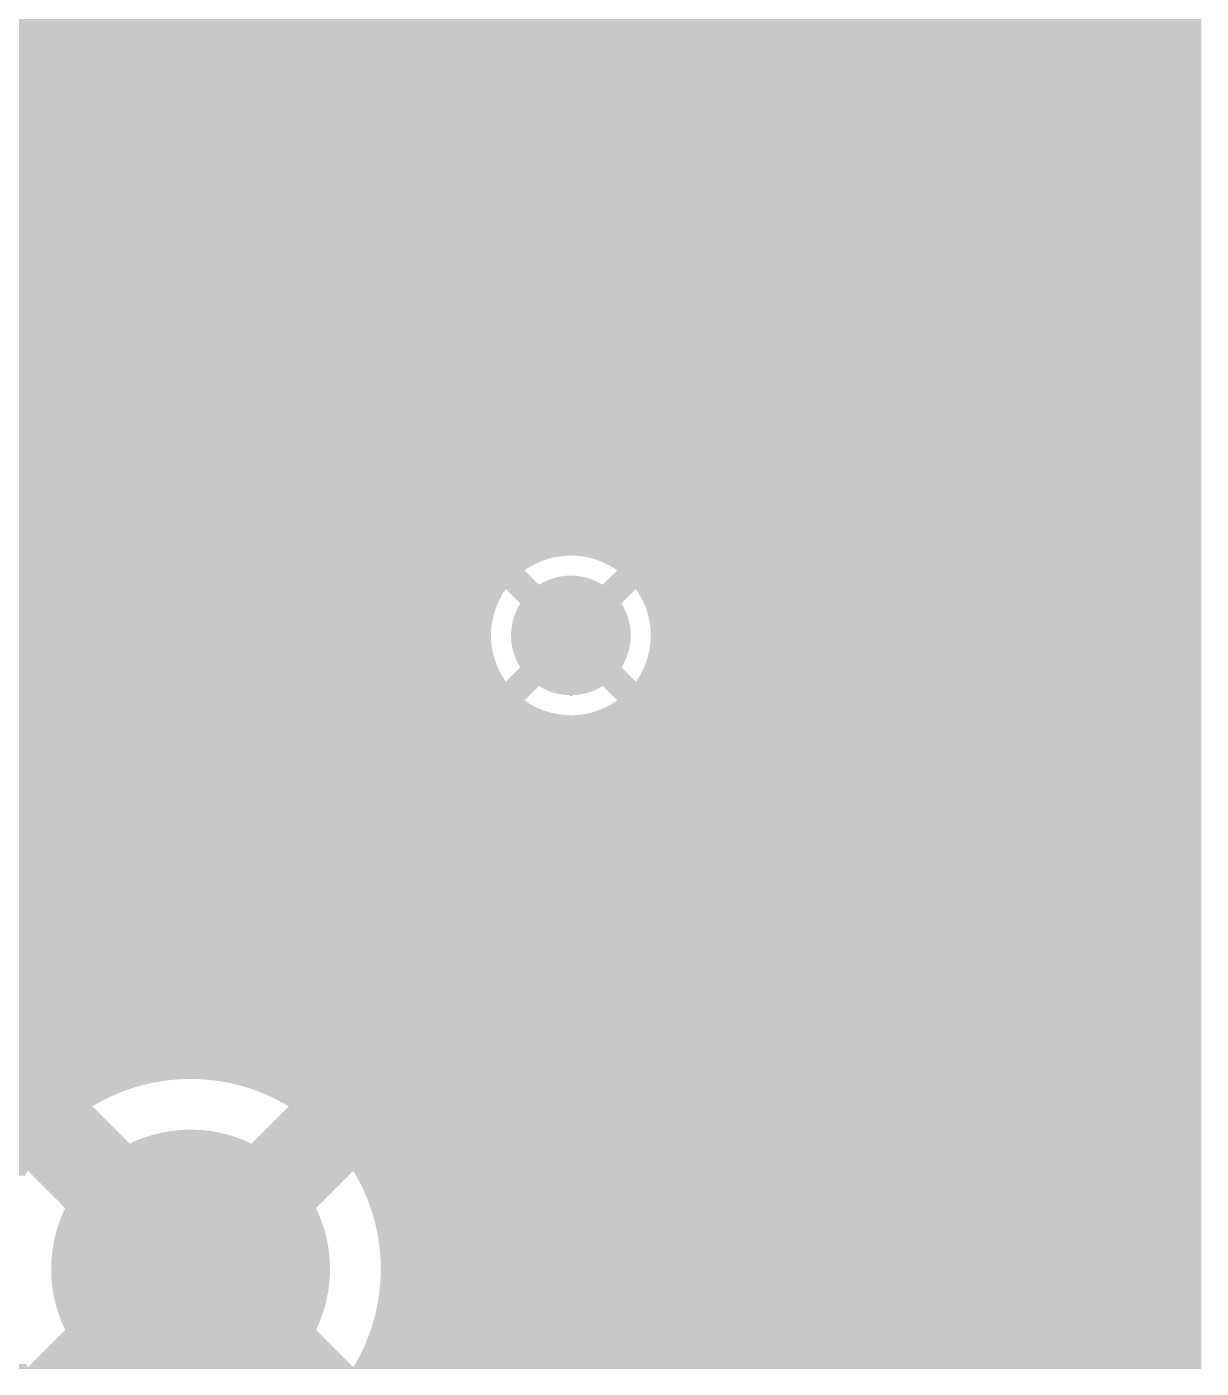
# Model space of a CAD drawing. Extents: x 295 to 953, y 10 to 290.
# Drawn here: x 833.08 to 848.38, y 168.47 to 185.95 of the extents above; entities that cross this region are included whole.
import ezdxf

# ---------------------------------------------------------------- set-up
doc = ezdxf.new("R2010")
doc.units = 0
doc.header["$LTSCALE"] = 5
doc.header["$MEASUREMENT"] = 0
doc.layers.add('GND1', color=7, linetype='CONTINUOUS')

msp = doc.modelspace()

# ---------------------------------------------------------------- linework, layer by layer
at = {"layer": 'GND1'}
for points in [[(799.983, 185.827), (800.052, 186.066), (848.376, 185.827), (848.376, 186.066)], [(799.865, 185.607), (799.983, 185.827), (848.376, 185.607), (848.376, 185.827)], [(799.703, 185.418), (799.865, 185.607), (848.376, 185.418), (848.376, 185.607)], [(799.505, 185.266), (799.703, 185.418), (848.376, 185.266), (848.376, 185.418)], [(799.28, 185.16), (799.505, 185.266), (848.376, 185.16), (848.376, 185.266)], [(695.206, 184.87), (695.13, 185.099), (848.376, 184.87), (848.376, 185.099)], [(798.788, 185.099), (799.037, 185.103), (848.376, 185.099), (848.376, 185.103)], [(799.037, 185.103), (799.28, 185.16), (848.376, 185.103), (848.376, 185.16)], [(695.209, 184.836), (695.206, 184.87), (848.376, 184.836), (848.376, 184.87)], [(812.977, 184.835), (812.903, 184.836), (848.376, 184.835), (848.376, 184.836)], [(813.05, 184.829), (812.977, 184.835), (848.376, 184.829), (848.376, 184.835)], [(813.124, 184.817), (813.05, 184.829), (848.376, 184.817), (848.376, 184.829)], [(813.196, 184.801), (813.124, 184.817), (848.376, 184.801), (848.376, 184.817)], [(813.267, 184.779), (813.196, 184.801), (848.376, 184.779), (848.376, 184.801)], [(813.336, 184.752), (813.267, 184.779), (848.376, 184.752), (848.376, 184.779)], [(813.403, 184.72), (813.336, 184.752), (848.376, 184.72), (848.376, 184.752)], [(813.467, 184.684), (813.403, 184.72), (848.376, 184.684), (848.376, 184.72)], [(813.341, 184.455), (813.529, 184.643), (848.376, 184.455), (848.376, 184.643)], [(813.529, 184.643), (813.467, 184.684), (848.376, 184.643), (848.376, 184.684)], [(695.21, 184.4), (695.214, 184.415), (848.376, 184.4), (848.376, 184.415)], [(695.214, 184.415), (695.217, 184.455), (848.376, 184.415), (848.376, 184.455)], [(813.801, 184.358), (813.772, 184.4), (848.376, 184.358), (848.376, 184.4)], [(813.839, 184.294), (813.801, 184.358), (848.376, 184.294), (848.376, 184.358)], [(813.872, 184.228), (813.839, 184.294), (848.376, 184.228), (848.376, 184.294)], [(813.9, 184.159), (813.872, 184.228), (848.376, 184.159), (848.376, 184.228)], [(813.923, 184.089), (813.9, 184.159), (848.376, 184.089), (848.376, 184.159)], [(813.942, 184.017), (813.923, 184.089), (848.376, 184.017), (848.376, 184.089)], [(813.955, 183.944), (813.942, 184.017), (848.376, 183.944), (848.376, 184.017)], [(813.963, 183.87), (813.955, 183.944), (848.376, 183.87), (848.376, 183.944)], [(813.965, 183.796), (813.963, 183.87), (848.376, 183.796), (848.376, 183.87)], [(813.946, 183.598), (813.958, 183.671), (848.376, 183.598), (848.376, 183.671)], [(813.958, 183.671), (813.964, 183.745), (848.376, 183.671), (848.376, 183.745)], [(813.964, 183.745), (813.965, 183.796), (848.376, 183.745), (848.376, 183.796)], [(813.908, 183.455), (813.93, 183.526), (848.376, 183.455), (848.376, 183.526)], [(813.93, 183.526), (813.946, 183.598), (848.376, 183.526), (848.376, 183.598)], [(813.813, 183.254), (813.849, 183.319), (848.376, 183.254), (848.376, 183.319)], [(813.849, 183.319), (813.881, 183.386), (848.376, 183.319), (848.376, 183.386)], [(813.881, 183.386), (813.908, 183.455), (848.376, 183.386), (848.376, 183.455)], [(686.294, 183.137), (686.289, 183.192), (848.376, 183.137), (848.376, 183.192)], [(813.529, 182.95), (813.341, 183.137), (848.376, 182.95), (848.376, 183.137)], [(813.772, 183.192), (813.813, 183.254), (848.376, 183.192), (848.376, 183.254)], [(813.168, 182.785), (813.24, 182.805), (848.376, 182.785), (848.376, 182.805)], [(813.24, 182.805), (813.309, 182.83), (848.376, 182.805), (848.376, 182.83)], [(813.309, 182.83), (813.377, 182.86), (848.376, 182.83), (848.376, 182.86)], [(813.377, 182.86), (813.443, 182.894), (848.376, 182.86), (848.376, 182.894)], [(813.443, 182.894), (813.506, 182.933), (848.376, 182.894), (848.376, 182.933)], [(813.506, 182.933), (813.529, 182.95), (848.376, 182.933), (848.376, 182.95)], [(686.276, 182.608), (686.289, 182.756), (848.376, 182.608), (848.376, 182.756)], [(812.948, 182.756), (813.022, 182.761), (848.376, 182.756), (848.376, 182.761)], [(813.022, 182.761), (813.096, 182.77), (848.376, 182.761), (848.376, 182.77)], [(813.096, 182.77), (813.168, 182.785), (848.376, 182.77), (848.376, 182.785)], [(686.193, 182.28), (686.276, 182.608), (848.376, 182.28), (848.376, 182.608)], [(686.061, 181.97), (686.193, 182.28), (848.376, 181.97), (848.376, 182.28)], [(685.972, 181.828), (686.061, 181.97), (848.376, 181.828), (848.376, 181.97)], [(776.128, 181.8), (775.791, 181.828), (848.376, 181.8), (848.376, 181.828)], [(776.455, 181.719), (776.128, 181.8), (848.376, 181.719), (848.376, 181.8)], [(776.767, 181.589), (776.455, 181.719), (848.376, 181.589), (848.376, 181.719)], [(777.054, 181.411), (776.767, 181.589), (848.376, 181.411), (848.376, 181.589)], [(777.31, 181.191), (777.054, 181.411), (848.376, 181.191), (848.376, 181.411)], [(777.528, 180.934), (777.31, 181.191), (848.376, 180.934), (848.376, 181.191)], [(777.704, 180.646), (777.528, 180.934), (848.376, 180.646), (848.376, 180.934)], [(777.832, 180.334), (777.704, 180.646), (848.376, 180.334), (848.376, 180.646)], [(777.911, 180.005), (777.832, 180.334), (848.376, 180.005), (848.376, 180.334)], [(777.937, 179.669), (777.911, 180.005), (848.376, 179.669), (848.376, 180.005)], [(777.929, 179.576), (777.937, 179.669), (848.376, 179.576), (848.376, 179.669)], [(827.839, 179.575), (827.748, 179.576), (848.376, 179.575), (848.376, 179.576)], [(827.929, 179.57), (827.839, 179.575), (848.376, 179.57), (848.376, 179.575)], [(828.019, 179.559), (827.929, 179.57), (848.376, 179.559), (848.376, 179.57)], [(828.109, 179.542), (828.019, 179.559), (848.376, 179.542), (848.376, 179.559)], [(828.197, 179.521), (828.109, 179.542), (848.376, 179.521), (848.376, 179.542)], [(828.284, 179.494), (828.197, 179.521), (848.376, 179.494), (848.376, 179.521)], [(828.369, 179.463), (828.284, 179.494), (848.376, 179.463), (848.376, 179.494)], [(828.452, 179.426), (828.369, 179.463), (848.376, 179.426), (848.376, 179.463)], [(828.533, 179.385), (828.452, 179.426), (848.376, 179.385), (848.376, 179.426)], [(828.611, 179.339), (828.533, 179.385), (848.376, 179.339), (848.376, 179.385)], [(828.686, 179.289), (828.611, 179.339), (848.376, 179.289), (848.376, 179.339)], [(828.455, 179.058), (828.686, 179.289), (848.376, 179.058), (848.376, 179.289)], [(777.799, 178.92), (777.814, 178.955), (839.649, 178.92), (839.715, 178.955)], [(777.814, 178.955), (777.824, 178.978), (839.715, 178.955), (839.769, 178.978)], [(777.824, 178.978), (777.825, 178.984), (839.769, 178.978), (839.783, 178.984)], [(777.825, 178.984), (777.831, 179.008), (839.783, 178.984), (839.849, 179.008)], [(828.406, 179.008), (828.407, 179.009), (839.849, 179.008), (839.852, 179.009)], [(828.407, 179.009), (828.427, 179.029), (839.852, 179.009), (839.924, 179.029)], [(828.427, 179.029), (828.441, 179.044), (839.924, 179.029), (839.997, 179.044)], [(828.441, 179.044), (828.451, 179.053), (839.997, 179.044), (840.07, 179.053)], [(828.451, 179.053), (828.455, 179.058), (840.07, 179.053), (840.144, 179.058)], [(840.218, 179.057), (840.144, 179.058), (848.376, 179.057), (848.376, 179.058)], [(840.292, 179.05), (840.218, 179.057), (848.376, 179.05), (848.376, 179.057)], [(840.365, 179.039), (840.292, 179.05), (848.376, 179.039), (848.376, 179.05)], [(840.437, 179.022), (840.365, 179.039), (848.376, 179.022), (848.376, 179.039)], [(840.508, 179), (840.437, 179.022), (848.376, 179), (848.376, 179.022)], [(840.577, 178.973), (840.508, 179), (848.376, 178.973), (848.376, 179)], [(840.644, 178.942), (840.577, 178.973), (848.376, 178.942), (848.376, 178.973)], [(829.082, 178.881), (829.055, 178.92), (839.586, 178.881), (839.649, 178.92)], [(829.086, 178.875), (829.082, 178.881), (839.578, 178.875), (839.586, 178.881)], [(829.092, 178.865), (829.086, 178.875), (839.563, 178.865), (839.578, 178.875)], [(829.134, 178.798), (829.092, 178.865), (839.63, 178.798), (839.563, 178.865)], [(829.177, 178.718), (829.134, 178.798), (839.71, 178.718), (839.63, 178.798)], [(839.926, 178.758), (839.966, 178.771), (840.409, 178.758), (840.365, 178.771)], [(839.966, 178.771), (839.989, 178.776), (840.365, 178.771), (840.347, 178.776)], [(839.989, 178.776), (840.029, 178.785), (840.347, 178.776), (840.302, 178.785)], [(840.029, 178.785), (840.053, 178.788), (840.302, 178.785), (840.284, 178.788)], [(840.053, 178.788), (840.092, 178.794), (840.284, 178.788), (840.236, 178.794)], [(840.092, 178.794), (840.124, 178.795), (840.236, 178.794), (840.221, 178.795)], [(840.124, 178.795), (840.156, 178.797), (840.221, 178.795), (840.156, 178.797)], [(840.583, 178.677), (840.771, 178.865), (848.376, 178.677), (848.376, 178.865)], [(840.709, 178.905), (840.644, 178.942), (848.376, 178.905), (848.376, 178.942)], [(840.771, 178.865), (840.709, 178.905), (848.376, 178.865), (848.376, 178.905)], [(829.196, 178.677), (829.177, 178.718), (839.751, 178.677), (839.71, 178.718)], [(829.215, 178.636), (829.196, 178.677), (848.376, 178.636), (848.376, 178.677)], [(829.221, 178.622), (829.215, 178.636), (848.376, 178.622), (848.376, 178.636)], [(829.245, 178.56), (829.221, 178.622), (839.279, 178.56), (839.32, 178.622)], [(839.508, 178.434), (839.32, 178.622), (840.826, 178.434), (841.014, 178.622)], [(839.751, 178.677), (839.788, 178.699), (840.583, 178.677), (840.544, 178.699)], [(839.788, 178.699), (839.808, 178.709), (840.544, 178.699), (840.527, 178.709)], [(839.808, 178.709), (839.846, 178.728), (840.527, 178.709), (840.487, 178.728)], [(839.846, 178.728), (839.866, 178.736), (840.487, 178.728), (840.469, 178.736)], [(839.866, 178.736), (839.905, 178.752), (840.469, 178.736), (840.427, 178.752)], [(839.905, 178.752), (839.926, 178.758), (840.427, 178.752), (840.409, 178.758)], [(841.042, 178.579), (841.014, 178.622), (848.376, 178.579), (848.376, 178.622)], [(829.249, 178.551), (829.245, 178.56), (839.274, 178.551), (839.279, 178.56)], [(829.267, 178.495), (829.249, 178.551), (839.243, 178.495), (839.274, 178.551)], [(829.277, 178.465), (829.267, 178.495), (839.228, 178.465), (839.243, 178.495)], [(829.287, 178.428), (829.277, 178.465), (839.211, 178.428), (839.228, 178.465)], [(829.301, 178.378), (829.287, 178.428), (839.191, 178.378), (839.211, 178.428)], [(839.481, 178.387), (839.508, 178.434), (840.853, 178.387), (840.826, 178.434)], [(841.08, 178.515), (841.042, 178.579), (848.376, 178.515), (848.376, 178.579)], [(841.113, 178.449), (841.08, 178.515), (848.376, 178.449), (848.376, 178.515)], [(841.142, 178.381), (841.113, 178.449), (848.376, 178.381), (848.376, 178.449)], [(829.305, 178.359), (829.301, 178.378), (839.184, 178.359), (839.191, 178.378)], [(829.319, 178.289), (829.305, 178.359), (839.163, 178.289), (839.184, 178.359)], [(829.319, 178.288), (829.319, 178.289), (839.162, 178.288), (839.163, 178.289)], [(829.33, 178.216), (829.319, 178.288), (839.146, 178.216), (839.162, 178.288)], [(839.412, 178.208), (839.426, 178.26), (840.922, 178.208), (840.907, 178.26)], [(839.426, 178.26), (839.43, 178.27), (840.907, 178.26), (840.904, 178.27)], [(839.43, 178.27), (839.449, 178.32), (840.904, 178.27), (840.885, 178.32)], [(839.449, 178.32), (839.453, 178.33), (840.885, 178.32), (840.881, 178.33)], [(839.453, 178.33), (839.476, 178.378), (840.881, 178.33), (840.857, 178.378)], [(839.476, 178.378), (839.481, 178.387), (840.857, 178.378), (840.853, 178.387)], [(841.165, 178.31), (841.142, 178.381), (848.376, 178.31), (848.376, 178.381)], [(841.183, 178.239), (841.165, 178.31), (848.376, 178.239), (848.376, 178.31)], [(829.332, 178.199), (829.33, 178.216), (839.143, 178.199), (839.146, 178.216)], [(829.337, 178.143), (829.332, 178.199), (839.134, 178.143), (839.143, 178.199)], [(829.34, 178.108), (829.337, 178.143), (839.131, 178.108), (839.134, 178.143)], [(829.341, 178.069), (829.34, 178.108), (839.128, 178.069), (839.131, 178.108)], [(829.343, 178.018), (829.341, 178.069), (839.127, 178.018), (839.128, 178.069)], [(839.388, 178.018), (839.389, 178.072), (840.946, 178.018), (840.944, 178.072)], [(839.389, 178.072), (839.391, 178.082), (840.944, 178.072), (840.943, 178.082)], [(839.391, 178.082), (839.396, 178.135), (840.943, 178.082), (840.937, 178.135)], [(839.396, 178.135), (839.398, 178.146), (840.937, 178.135), (840.936, 178.146)], [(839.398, 178.146), (839.409, 178.198), (840.936, 178.146), (840.924, 178.198)], [(839.409, 178.198), (839.412, 178.208), (840.924, 178.198), (840.922, 178.208)], [(841.196, 178.166), (841.183, 178.239), (848.376, 178.166), (848.376, 178.239)], [(841.204, 178.092), (841.196, 178.166), (848.376, 178.092), (848.376, 178.166)], [(841.207, 178.018), (841.204, 178.092), (848.376, 178.018), (848.376, 178.092)], [(829.336, 177.873), (829.339, 177.921), (839.137, 177.873), (839.131, 177.921)], [(829.339, 177.921), (829.342, 177.963), (839.131, 177.921), (839.129, 177.963)], [(829.342, 177.995), (829.343, 178.018), (839.127, 177.995), (839.127, 178.018)], [(829.342, 177.963), (829.342, 177.995), (839.129, 177.963), (839.127, 177.995)], [(839.39, 177.964), (839.388, 178.018), (840.944, 177.964), (840.946, 178.018)], [(839.39, 177.954), (839.39, 177.964), (840.943, 177.954), (840.944, 177.964)], [(839.397, 177.9), (839.39, 177.954), (840.937, 177.9), (840.943, 177.954)], [(839.398, 177.89), (839.397, 177.9), (840.935, 177.89), (840.937, 177.9)], [(841.199, 177.893), (841.206, 177.966), (848.376, 177.893), (848.376, 177.966)], [(841.206, 177.966), (841.207, 178.018), (848.376, 177.966), (848.376, 178.018)], [(829.311, 177.704), (829.324, 177.775), (839.175, 177.704), (839.155, 177.775)], [(829.324, 177.775), (829.325, 177.783), (839.155, 177.775), (839.154, 177.783)], [(829.325, 177.783), (829.333, 177.848), (839.154, 177.783), (839.141, 177.848)], [(829.333, 177.848), (829.336, 177.873), (839.141, 177.848), (839.137, 177.873)], [(839.409, 177.837), (839.398, 177.89), (840.925, 177.837), (840.935, 177.89)], [(839.411, 177.827), (839.409, 177.837), (840.922, 177.827), (840.925, 177.837)], [(839.427, 177.776), (839.411, 177.827), (840.907, 177.776), (840.922, 177.827)], [(839.429, 177.766), (839.427, 177.776), (840.904, 177.766), (840.907, 177.776)], [(839.449, 177.715), (839.429, 177.766), (840.885, 177.715), (840.904, 177.766)], [(841.149, 177.676), (841.171, 177.747), (848.376, 177.676), (848.376, 177.747)], [(841.171, 177.747), (841.188, 177.819), (848.376, 177.747), (848.376, 177.819)], [(841.188, 177.819), (841.199, 177.893), (848.376, 177.819), (848.376, 177.893)], [(829.261, 177.519), (829.275, 177.566), (839.255, 177.519), (839.23, 177.566)], [(829.275, 177.566), (829.287, 177.605), (839.23, 177.566), (839.213, 177.605)], [(829.287, 177.605), (829.294, 177.634), (839.213, 177.605), (839.2, 177.634)], [(829.294, 177.634), (829.309, 177.693), (839.2, 177.634), (839.179, 177.693)], [(829.309, 177.693), (829.311, 177.704), (839.179, 177.693), (839.175, 177.704)], [(839.32, 177.414), (839.508, 177.602), (841.014, 177.414), (840.826, 177.602)], [(839.453, 177.706), (839.449, 177.715), (840.881, 177.706), (840.885, 177.715)], [(839.476, 177.657), (839.453, 177.706), (840.858, 177.657), (840.881, 177.706)], [(839.481, 177.648), (839.476, 177.657), (840.852, 177.648), (840.858, 177.657)], [(839.508, 177.602), (839.481, 177.648), (840.826, 177.602), (840.852, 177.648)], [(841.091, 177.54), (841.122, 177.607), (848.376, 177.54), (848.376, 177.607)], [(841.122, 177.607), (841.149, 177.676), (848.376, 177.607), (848.376, 177.676)], [(829.196, 177.359), (829.221, 177.414), (848.376, 177.359), (848.376, 177.414)], [(829.221, 177.414), (829.229, 177.433), (839.32, 177.414), (839.306, 177.433)], [(829.229, 177.433), (829.231, 177.437), (839.306, 177.433), (839.304, 177.437)], [(829.231, 177.437), (829.254, 177.5), (839.304, 177.437), (839.265, 177.5)], [(829.254, 177.5), (829.261, 177.519), (839.265, 177.5), (839.255, 177.519)], [(841.014, 177.414), (841.054, 177.476), (848.376, 177.414), (848.376, 177.476)], [(841.054, 177.476), (841.091, 177.54), (848.376, 177.476), (848.376, 177.54)], [(829.106, 177.191), (829.151, 177.27), (839.583, 177.191), (839.661, 177.27)], [(829.151, 177.27), (829.193, 177.35), (839.661, 177.27), (839.742, 177.35)], [(829.193, 177.35), (829.196, 177.359), (839.742, 177.35), (839.751, 177.359)], [(839.789, 177.337), (839.751, 177.359), (840.545, 177.337), (840.583, 177.359)], [(839.806, 177.327), (839.789, 177.337), (840.526, 177.327), (840.545, 177.337)], [(839.847, 177.308), (839.806, 177.327), (840.488, 177.308), (840.526, 177.327)], [(839.864, 177.3), (839.847, 177.308), (840.468, 177.3), (840.488, 177.308)], [(839.907, 177.284), (839.864, 177.3), (840.429, 177.284), (840.468, 177.3)], [(839.924, 177.277), (839.907, 177.284), (840.407, 177.277), (840.429, 177.284)], [(839.968, 177.265), (839.924, 177.277), (840.367, 177.265), (840.407, 177.277)], [(839.986, 177.26), (839.968, 177.265), (840.345, 177.26), (840.367, 177.265)], [(840.032, 177.251), (839.986, 177.26), (840.305, 177.251), (840.345, 177.26)], [(840.049, 177.247), (840.032, 177.251), (840.28, 177.247), (840.305, 177.251)], [(840.098, 177.242), (840.049, 177.247), (840.241, 177.242), (840.28, 177.247)], [(840.113, 177.24), (840.098, 177.242), (840.21, 177.24), (840.241, 177.242)], [(840.177, 177.239), (840.113, 177.24), (840.177, 177.239), (840.21, 177.24)], [(840.771, 177.171), (840.583, 177.359), (848.376, 177.171), (848.376, 177.359)], [(793.837, 177.028), (793.838, 177.035), (839.85, 177.028), (839.825, 177.035)], [(793.838, 177.035), (793.84, 177.047), (839.825, 177.035), (839.795, 177.047)], [(793.84, 177.047), (793.841, 177.062), (839.795, 177.047), (839.756, 177.062)], [(793.841, 177.062), (793.843, 177.094), (839.756, 177.062), (839.689, 177.094)], [(793.843, 177.094), (793.844, 177.116), (839.689, 177.094), (839.65, 177.116)], [(828.42, 177.014), (828.406, 177.028), (839.896, 177.014), (839.85, 177.028)], [(829.055, 177.116), (829.065, 177.13), (839.65, 177.116), (839.625, 177.13)], [(829.065, 177.13), (829.092, 177.171), (839.625, 177.13), (839.563, 177.171)], [(829.092, 177.171), (829.106, 177.191), (839.563, 177.171), (839.583, 177.191)], [(840.41, 177.006), (840.481, 177.026), (848.376, 177.006), (848.376, 177.026)], [(840.481, 177.026), (840.551, 177.051), (848.376, 177.026), (848.376, 177.051)], [(840.551, 177.051), (840.619, 177.081), (848.376, 177.051), (848.376, 177.081)], [(840.619, 177.081), (840.684, 177.116), (848.376, 177.081), (848.376, 177.116)], [(840.684, 177.116), (840.747, 177.155), (848.376, 177.116), (848.376, 177.155)], [(840.747, 177.155), (840.771, 177.171), (848.376, 177.155), (848.376, 177.171)], [(828.436, 176.997), (828.42, 177.014), (839.968, 176.997), (839.896, 177.014)], [(828.448, 176.985), (828.436, 176.997), (840.042, 176.985), (839.968, 176.997)], [(828.454, 176.979), (828.448, 176.985), (840.115, 176.979), (840.042, 176.985)], [(828.455, 176.978), (828.454, 176.979), (840.19, 176.978), (840.115, 176.979)], [(828.686, 176.747), (828.455, 176.978), (848.376, 176.747), (848.376, 176.978)], [(840.19, 176.978), (840.264, 176.982), (848.376, 176.978), (848.376, 176.982)], [(840.264, 176.982), (840.337, 176.992), (848.376, 176.982), (848.376, 176.992)], [(840.337, 176.992), (840.41, 177.006), (848.376, 176.992), (848.376, 177.006)], [(828.516, 176.642), (828.595, 176.687), (848.376, 176.642), (848.376, 176.687)], [(828.595, 176.687), (828.671, 176.736), (848.376, 176.687), (848.376, 176.736)], [(828.671, 176.736), (828.686, 176.747), (848.376, 176.736), (848.376, 176.747)], [(828.091, 176.49), (828.179, 176.51), (848.376, 176.49), (848.376, 176.51)], [(828.179, 176.51), (828.266, 176.536), (848.376, 176.51), (848.376, 176.536)], [(828.266, 176.536), (828.352, 176.566), (848.376, 176.536), (848.376, 176.566)], [(828.352, 176.566), (828.435, 176.602), (848.376, 176.566), (848.376, 176.602)], [(828.435, 176.602), (828.516, 176.642), (848.376, 176.602), (848.376, 176.642)], [(793.559, 176.29), (793.609, 176.366), (848.376, 176.29), (848.376, 176.366)], [(793.609, 176.366), (793.655, 176.444), (848.376, 176.366), (848.376, 176.444)], [(793.655, 176.444), (793.663, 176.46), (848.376, 176.444), (848.376, 176.46)], [(827.82, 176.46), (827.911, 176.464), (848.376, 176.46), (848.376, 176.464)], [(827.911, 176.464), (828.001, 176.474), (848.376, 176.464), (848.376, 176.474)], [(828.001, 176.474), (828.091, 176.49), (848.376, 176.474), (848.376, 176.49)], [(531.094, 176.202), (531.087, 176.29), (848.376, 176.202), (848.376, 176.29)], [(793.19, 175.921), (792.909, 176.202), (848.376, 175.921), (848.376, 176.202)], [(792.939, 175.776), (793.02, 175.816), (848.376, 175.776), (848.376, 175.816)], [(793.02, 175.816), (793.099, 175.861), (848.376, 175.816), (848.376, 175.861)], [(793.099, 175.861), (793.175, 175.911), (848.376, 175.861), (848.376, 175.911)], [(793.175, 175.911), (793.19, 175.921), (848.376, 175.911), (848.376, 175.921)], [(786.464, 175.599), (786.415, 175.634), (848.376, 175.599), (848.376, 175.634)], [(792.324, 175.634), (792.415, 175.639), (848.376, 175.634), (848.376, 175.639)], [(792.415, 175.639), (792.505, 175.649), (848.376, 175.639), (848.376, 175.649)], [(792.505, 175.649), (792.594, 175.664), (848.376, 175.649), (848.376, 175.664)], [(792.594, 175.664), (792.683, 175.685), (848.376, 175.664), (848.376, 175.685)], [(792.683, 175.685), (792.77, 175.71), (848.376, 175.685), (848.376, 175.71)], [(792.77, 175.71), (792.855, 175.741), (848.376, 175.71), (848.376, 175.741)], [(792.855, 175.741), (792.939, 175.776), (848.376, 175.741), (848.376, 175.776)], [(786.633, 175.415), (786.464, 175.599), (848.376, 175.415), (848.376, 175.599)], [(786.758, 175.2), (786.633, 175.415), (848.376, 175.2), (848.376, 175.415)], [(786.836, 174.964), (786.758, 175.2), (848.376, 174.964), (848.376, 175.2)], [(786.84, 174.93), (786.836, 174.964), (848.376, 174.93), (848.376, 174.964)], [(820.406, 174.929), (820.332, 174.93), (848.376, 174.929), (848.376, 174.93)], [(820.48, 174.923), (820.406, 174.929), (848.376, 174.923), (848.376, 174.929)], [(820.553, 174.911), (820.48, 174.923), (848.376, 174.911), (848.376, 174.923)], [(820.625, 174.895), (820.553, 174.911), (848.376, 174.895), (848.376, 174.911)], [(820.696, 174.873), (820.625, 174.895), (848.376, 174.873), (848.376, 174.895)], [(820.765, 174.846), (820.696, 174.873), (848.376, 174.846), (848.376, 174.873)], [(820.832, 174.814), (820.765, 174.846), (848.376, 174.814), (848.376, 174.846)], [(820.897, 174.778), (820.832, 174.814), (848.376, 174.778), (848.376, 174.814)], [(820.959, 174.737), (820.897, 174.778), (848.376, 174.737), (848.376, 174.778)], [(820.771, 174.549), (820.959, 174.737), (848.376, 174.549), (848.376, 174.737)], [(786.84, 174.494), (786.844, 174.509), (848.376, 174.494), (848.376, 174.509)], [(786.844, 174.509), (786.848, 174.549), (848.376, 174.509), (848.376, 174.549)], [(821.23, 174.452), (821.202, 174.494), (848.376, 174.452), (848.376, 174.494)], [(821.268, 174.388), (821.23, 174.452), (848.376, 174.388), (848.376, 174.452)], [(821.301, 174.322), (821.268, 174.388), (848.376, 174.322), (848.376, 174.388)], [(821.33, 174.253), (821.301, 174.322), (848.376, 174.253), (848.376, 174.322)], [(821.353, 174.183), (821.33, 174.253), (848.376, 174.183), (848.376, 174.253)], [(821.371, 174.111), (821.353, 174.183), (848.376, 174.111), (848.376, 174.183)], [(821.384, 174.038), (821.371, 174.111), (848.376, 174.038), (848.376, 174.111)], [(821.392, 173.964), (821.384, 174.038), (848.376, 173.964), (848.376, 174.038)], [(821.395, 173.89), (821.392, 173.964), (848.376, 173.89), (848.376, 173.964)], [(821.394, 173.839), (821.395, 173.89), (848.376, 173.839), (848.376, 173.89)], [(821.376, 173.692), (821.387, 173.765), (848.376, 173.692), (848.376, 173.765)], [(821.387, 173.765), (821.394, 173.839), (848.376, 173.765), (848.376, 173.839)], [(821.31, 173.48), (821.337, 173.549), (848.376, 173.48), (848.376, 173.549)], [(821.337, 173.549), (821.359, 173.62), (848.376, 173.549), (848.376, 173.62)], [(821.359, 173.62), (821.376, 173.692), (848.376, 173.62), (848.376, 173.692)], [(821.242, 173.348), (821.279, 173.413), (848.376, 173.348), (848.376, 173.413)], [(821.279, 173.413), (821.31, 173.48), (848.376, 173.413), (848.376, 173.48)], [(524.78, 173.231), (524.78, 173.286), (848.376, 173.231), (848.376, 173.286)], [(820.959, 173.044), (820.771, 173.231), (848.376, 173.044), (848.376, 173.231)], [(821.202, 173.286), (821.242, 173.348), (848.376, 173.286), (848.376, 173.348)], [(820.872, 172.988), (820.935, 173.027), (848.376, 172.988), (848.376, 173.027)], [(820.935, 173.027), (820.959, 173.044), (848.376, 173.027), (848.376, 173.044)], [(524.78, 172.239), (524.78, 172.85), (848.376, 172.239), (848.376, 172.85)], [(820.378, 172.85), (820.452, 172.855), (848.376, 172.85), (848.376, 172.855)], [(820.452, 172.855), (820.525, 172.864), (848.376, 172.855), (848.376, 172.864)], [(820.525, 172.864), (820.598, 172.879), (848.376, 172.864), (848.376, 172.879)], [(820.598, 172.879), (820.669, 172.899), (848.376, 172.879), (848.376, 172.899)], [(820.669, 172.899), (820.739, 172.924), (848.376, 172.899), (848.376, 172.924)], [(820.739, 172.924), (820.807, 172.954), (848.376, 172.924), (848.376, 172.954)], [(820.807, 172.954), (820.872, 172.988), (848.376, 172.954), (848.376, 172.988)], [(524.78, 172.235), (524.78, 172.239), (835.072, 172.235), (835.186, 172.239)], [(524.78, 172.226), (524.78, 172.235), (834.958, 172.226), (835.072, 172.235)], [(524.78, 172.212), (524.78, 172.226), (834.844, 172.212), (834.958, 172.226)], [(524.78, 172.192), (524.78, 172.212), (834.732, 172.192), (834.844, 172.212)], [(524.78, 172.167), (524.78, 172.192), (834.62, 172.167), (834.732, 172.192)], [(524.78, 172.137), (524.78, 172.167), (834.51, 172.137), (834.62, 172.167)], [(524.78, 172.102), (524.78, 172.137), (834.401, 172.102), (834.51, 172.137)], [(835.3, 172.238), (835.186, 172.239), (848.376, 172.238), (848.376, 172.239)], [(835.415, 172.231), (835.3, 172.238), (848.376, 172.231), (848.376, 172.238)], [(835.528, 172.219), (835.415, 172.231), (848.376, 172.219), (848.376, 172.231)], [(835.641, 172.202), (835.528, 172.219), (848.376, 172.202), (848.376, 172.219)], [(835.754, 172.18), (835.641, 172.202), (848.376, 172.18), (848.376, 172.202)], [(835.865, 172.152), (835.754, 172.18), (848.376, 172.152), (848.376, 172.18)], [(835.974, 172.12), (835.865, 172.152), (848.376, 172.12), (848.376, 172.152)], [(524.78, 172.062), (524.78, 172.102), (834.293, 172.062), (834.401, 172.102)], [(524.78, 172.017), (524.78, 172.062), (834.188, 172.017), (834.293, 172.062)], [(524.78, 171.967), (524.78, 172.017), (834.085, 171.967), (834.188, 172.017)], [(524.78, 171.913), (524.78, 171.967), (833.985, 171.913), (834.085, 171.967)], [(836.082, 172.082), (835.974, 172.12), (848.376, 172.082), (848.376, 172.12)], [(836.188, 172.039), (836.082, 172.082), (848.376, 172.039), (848.376, 172.082)], [(836.292, 171.992), (836.188, 172.039), (848.376, 171.992), (848.376, 172.039)], [(836.394, 171.94), (836.292, 171.992), (848.376, 171.94), (848.376, 171.992)], [(524.78, 171.883), (524.78, 171.913), (833.934, 171.883), (833.985, 171.913)], [(524.78, 171.618), (524.78, 171.883), (834.199, 171.618), (833.934, 171.883)], [(836.007, 171.397), (836.493, 171.883), (848.376, 171.397), (848.376, 171.883)], [(836.493, 171.883), (836.394, 171.94), (848.376, 171.883), (848.376, 171.94)], [(529.303, 171.59), (528.967, 171.618), (834.227, 171.59), (834.199, 171.618)], [(529.631, 171.509), (529.303, 171.59), (834.308, 171.509), (834.227, 171.59)], [(529.9, 171.397), (529.631, 171.509), (834.421, 171.397), (834.308, 171.509)], [(834.488, 171.428), (834.511, 171.437), (835.938, 171.428), (835.918, 171.437)], [(834.511, 171.437), (834.579, 171.464), (835.918, 171.437), (835.847, 171.464)], [(834.579, 171.464), (834.603, 171.472), (835.847, 171.464), (835.826, 171.472)], [(834.603, 171.472), (834.672, 171.496), (835.826, 171.472), (835.754, 171.496)], [(834.672, 171.496), (834.696, 171.503), (835.754, 171.496), (835.733, 171.503)], [(834.696, 171.503), (834.766, 171.523), (835.733, 171.503), (835.66, 171.523)], [(834.766, 171.523), (834.791, 171.528), (835.66, 171.523), (835.639, 171.528)], [(834.791, 171.528), (834.861, 171.544), (835.639, 171.528), (835.564, 171.544)], [(834.861, 171.544), (834.887, 171.549), (835.564, 171.544), (835.543, 171.549)], [(834.887, 171.549), (834.958, 171.561), (835.543, 171.549), (835.466, 171.561)], [(834.958, 171.561), (834.986, 171.564), (835.466, 171.561), (835.446, 171.564)], [(834.986, 171.564), (835.055, 171.572), (835.446, 171.564), (835.368, 171.572)], [(835.055, 171.572), (835.087, 171.574), (835.368, 171.572), (835.349, 171.574)], [(835.087, 171.574), (835.153, 171.578), (835.349, 171.574), (835.264, 171.578)], [(835.153, 171.578), (835.251, 171.579), (835.264, 171.578), (835.251, 171.579)], [(529.942, 171.379), (529.9, 171.397), (848.376, 171.379), (848.376, 171.397)], [(530.229, 171.201), (529.942, 171.379), (848.376, 171.201), (848.376, 171.379)], [(834.421, 171.397), (834.488, 171.428), (836.007, 171.397), (835.938, 171.428)], [(530.414, 171.043), (530.229, 171.201), (848.376, 171.043), (848.376, 171.201)], [(530.485, 170.981), (530.414, 171.043), (833.058, 170.981), (833.094, 171.043)], [(833.58, 170.556), (833.094, 171.043), (836.848, 170.556), (837.334, 171.043)], [(837.377, 170.968), (837.334, 171.043), (848.376, 170.968), (848.376, 171.043)], [(837.431, 170.866), (837.377, 170.968), (848.376, 170.866), (848.376, 170.968)], [(837.479, 170.763), (837.431, 170.866), (848.376, 170.763), (848.376, 170.866)], [(837.523, 170.657), (837.479, 170.763), (848.376, 170.657), (848.376, 170.763)], [(833.565, 170.522), (833.58, 170.556), (836.863, 170.522), (836.848, 170.556)], [(837.562, 170.55), (837.523, 170.657), (848.376, 170.55), (848.376, 170.657)], [(833.504, 170.375), (833.526, 170.432), (836.923, 170.375), (836.902, 170.432)], [(833.526, 170.432), (833.54, 170.467), (836.902, 170.432), (836.887, 170.467)], [(833.54, 170.467), (833.565, 170.522), (836.887, 170.467), (836.863, 170.522)], [(837.596, 170.44), (837.562, 170.55), (848.376, 170.44), (848.376, 170.55)], [(837.625, 170.33), (837.596, 170.44), (848.376, 170.33), (848.376, 170.44)], [(833.448, 170.188), (833.464, 170.247), (836.979, 170.188), (836.964, 170.247)], [(833.464, 170.247), (833.474, 170.282), (836.964, 170.247), (836.953, 170.282)], [(833.474, 170.282), (833.493, 170.34), (836.953, 170.282), (836.936, 170.34)], [(833.493, 170.34), (833.504, 170.375), (836.936, 170.34), (836.923, 170.375)], [(837.648, 170.218), (837.625, 170.33), (848.376, 170.218), (848.376, 170.33)], [(837.667, 170.105), (837.648, 170.218), (848.376, 170.105), (848.376, 170.218)], [(833.413, 169.995), (833.422, 170.055), (837.014, 169.995), (837.006, 170.055)], [(833.422, 170.055), (833.428, 170.092), (837.006, 170.055), (836.999, 170.092)], [(833.428, 170.092), (833.44, 170.152), (836.999, 170.092), (836.988, 170.152)], [(833.44, 170.152), (833.448, 170.188), (836.988, 170.152), (836.979, 170.188)], [(837.68, 169.991), (837.667, 170.105), (848.376, 169.991), (848.376, 170.105)], [(833.398, 169.8), (833.401, 169.861), (837.029, 169.8), (837.027, 169.861)], [(833.401, 169.861), (833.403, 169.898), (837.027, 169.861), (837.024, 169.898)], [(833.403, 169.898), (833.409, 169.958), (837.024, 169.898), (837.019, 169.958)], [(833.409, 169.958), (833.413, 169.995), (837.019, 169.958), (837.014, 169.995)], [(837.688, 169.877), (837.68, 169.991), (848.376, 169.877), (848.376, 169.991)], [(837.69, 169.763), (837.688, 169.877), (848.376, 169.763), (848.376, 169.877)], [(833.398, 169.763), (833.398, 169.8), (837.03, 169.763), (837.029, 169.8)], [(833.399, 169.726), (833.398, 169.763), (837.029, 169.726), (837.03, 169.763)], [(833.4, 169.665), (833.399, 169.726), (837.027, 169.665), (837.029, 169.726)], [(837.689, 169.676), (837.69, 169.763), (848.376, 169.676), (848.376, 169.763)], [(833.403, 169.628), (833.4, 169.665), (837.025, 169.628), (837.027, 169.665)], [(833.408, 169.567), (833.403, 169.628), (837.019, 169.567), (837.025, 169.628)], [(833.413, 169.53), (833.408, 169.567), (837.015, 169.53), (837.019, 169.567)], [(833.421, 169.47), (833.413, 169.53), (837.006, 169.47), (837.015, 169.53)], [(837.67, 169.448), (837.682, 169.562), (848.376, 169.448), (848.376, 169.562)], [(837.682, 169.562), (837.689, 169.676), (848.376, 169.562), (848.376, 169.676)], [(833.428, 169.434), (833.421, 169.47), (837, 169.434), (837.006, 169.47)], [(833.44, 169.374), (833.428, 169.434), (836.987, 169.374), (837, 169.434)], [(833.449, 169.338), (833.44, 169.374), (836.979, 169.338), (836.987, 169.374)], [(833.463, 169.279), (833.449, 169.338), (836.964, 169.279), (836.979, 169.338)], [(837.631, 169.223), (837.653, 169.335), (848.376, 169.223), (848.376, 169.335)], [(837.653, 169.335), (837.67, 169.448), (848.376, 169.335), (848.376, 169.448)], [(833.474, 169.243), (833.463, 169.279), (836.954, 169.243), (836.964, 169.279)], [(833.492, 169.185), (833.474, 169.243), (836.935, 169.185), (836.954, 169.243)], [(833.505, 169.15), (833.492, 169.185), (836.923, 169.15), (836.935, 169.185)], [(837.603, 169.112), (837.631, 169.223), (848.376, 169.112), (848.376, 169.223)], [(833.526, 169.093), (833.505, 169.15), (836.901, 169.093), (836.923, 169.15)], [(833.54, 169.059), (833.526, 169.093), (836.888, 169.059), (836.901, 169.093)], [(833.564, 169.003), (833.54, 169.059), (836.863, 169.003), (836.888, 169.059)], [(833.58, 168.97), (833.564, 169.003), (836.848, 168.97), (836.863, 169.003)], [(837.533, 168.894), (837.571, 169.002), (848.376, 168.894), (848.376, 169.002)], [(837.571, 169.002), (837.603, 169.112), (848.376, 169.002), (848.376, 169.112)], [(833.094, 168.483), (833.58, 168.97), (837.334, 168.483), (836.848, 168.97)], [(837.49, 168.788), (837.533, 168.894), (848.376, 168.788), (848.376, 168.894)], [(837.391, 168.582), (837.443, 168.684), (848.376, 168.582), (848.376, 168.684)], [(837.443, 168.684), (837.49, 168.788), (848.376, 168.684), (848.376, 168.788)], [(792.386, 168.46), (792.397, 168.483), (848.376, 168.46), (848.376, 168.483)], [(792.397, 168.483), (792.418, 168.527), (833.094, 168.483), (833.068, 168.527)], [(837.334, 168.483), (837.391, 168.582), (848.376, 168.483), (848.376, 168.582)]]:
    msp.add_solid(points, dxfattribs=at)

doc.saveas('drawing.dxf')
